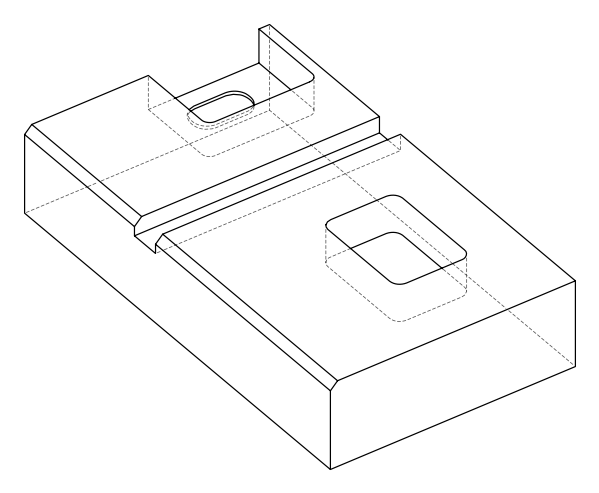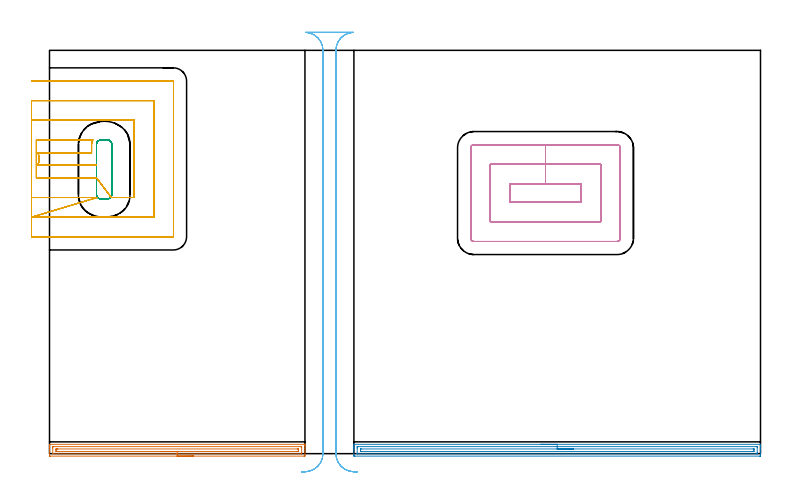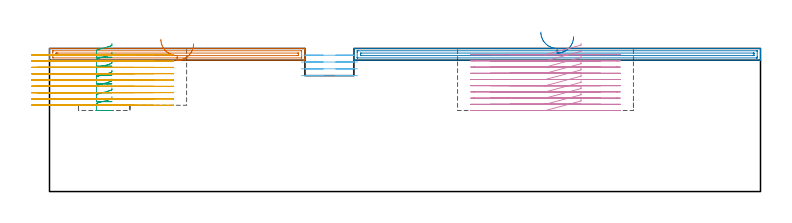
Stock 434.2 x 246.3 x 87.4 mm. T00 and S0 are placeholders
(PLAN: 6 operations, 3 tool changes, 52.2 min)
(1 AREA_MILL | FG_CHAMFER_SURFACE | UGT0205_001 | 3.94 min | 4159 mm3)
(2 AREA_MILL_1 | FG_CHAMFER_SURFACE_1 | UGT0205_001 | 6.15 min | 6558 mm3)
(3 MILL_RECTANGULAR_POCKET | POCKET_RECTANGULAR_STRAIGHT | UGT0201_105 | Follow Part, ap 5.5, ae 75% | 2.15 min | 62970 mm3)
(4 MILL_RECTANGULAR_POCKET_1 | POCKET_RECTANGULAR_STRAIGHT_1 | NXT0201_012 | Follow Part, ap 4, ae 75% | 13.82 min | 302510 mm3)
(5 MILL_SLOT | SLOT_PARTIAL_RECTANGULAR | NXT0201_012 | Follow Part, ap 4, ae 75% | 21.33 min | 264395 mm3)
(6 MILL_RECTANGULAR_SLOT | SLOT_RECTANGULAR | UGT0201_105 | Follow Part, ap 5.5, ae 75% | 4.81 min | 122037 mm3)
(TOOL UGT0205_001 | Chamfer Mill 20 x 3 x 45 deg. | D20 FL50 Z2)
(TOOL UGT0201_105 | End Mill 22 mm | D22 FL25 Z2)
(TOOL NXT0201_012 | ENDMILL 16mm [2P460-1600-NA 1630] | D16 FL38 Z6)
(OP 1 AREA_MILL)
G17 G21 G94 G90
T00 M6
G54
G17 G0 G90 X88. Y-1.5 S1061 M3
G43 Z97.4 H0
Z90.2
G94 G1 X87.962 Z89.328 F250.
X87.848 Z88.464
X87.659 Z87.612
X87.397 Z86.78
X87.063 Z85.974
X86.66 Z85.2
X86.192 Z84.464
X85.66 Z83.772
X85.071 Z83.129
X84.428 Z82.54
X83.736 Z82.009
X83. Z81.54
X82.226 Z81.137
X81.42 Z80.803
X80.588 Z80.541
X79.737 Z80.352
X78.872 Z80.238
X78. Z80.2
X0.633
X0.131 Y-1.495 Z80.203
X0.009 Y-1.492 Z80.206
X0. Y-0.998 Z80.699
Y2.543 Z84.237
Y3.945 Z85.641
Y4.313 Z86.008
Y5.048 Z86.748
Y5.283 Z86.983
X0.008 Y5.676 Z87.367
X0.01 Y5.697 Z87.388
X0.186 Y5.7 Z87.4
X155.814
X155.99 Y5.697 Z87.388
X155.992 Y5.676 Z87.367
X156. Y5.283 Z86.983
Y5.048 Z86.748
Y4.313 Z86.008
Y3.06 Z84.757
Y1.657 Z83.353
Y1.031 Z82.727
Y-0.739 Z80.958
X155.997 Y-0.998 Z80.699
X155.991 Y-1.492 Z80.206
X155.869 Y-1.495 Z80.203
X155.367 Y-1.5 Z80.2
X78.
Y-0.086 Z81.614
X2.394 Y-0.085 Z81.615
X2.012 Y-0.079 Z81.621
X2.007 Y0.044 Z81.744
X2.002 Y0.303 Z82.003
X2. Y3.428 Z85.128
X2.001 Y3.844 Z85.544
X2.009 Y4.262 Z85.962
X2.011 Y4.28 Z85.98
X2.017 Y4.282 Z85.982
X2.043 Y4.284 Z85.984
X2.097 Y4.285 Z85.985
X2.205 Y4.286 Z85.986
X153.606 Y4.285 Z85.985
X153.989 Y4.279 Z85.979
X153.993 Y4.156 Z85.856
X153.998 Y3.897 Z85.597
X154. Y0.772 Z82.472
X153.999 Y0.356 Z82.056
X153.991 Y-0.062 Z81.638
X153.989 Y-0.08 Z81.62
X153.983 Y-0.082 Z81.618
X153.957 Y-0.084 Z81.616
X153.903 Y-0.085 Z81.615
X153.795 Y-0.086 Z81.614
X78.
Y1.328 Z83.028
X4.543 Y1.329 Z83.029
X4.211 Y1.33 Z83.03
X4.1 Y1.332 Z83.032
X4.021 Y1.335 Z83.035
X4.01 Y1.449 Z83.149
X4.004 Y1.657 Z83.357
X4.001 Y1.865 Z83.565
X4. Y2.543 Z84.243
X4.001 Y2.75 Z84.45
X4.007 Y2.82 Z84.52
X4.012 Y2.865 Z84.565
X4.045 Y2.867 Z84.567
X4.211 Y2.869 Z84.569
X4.773 Y2.871 Z84.571
X5.105
X151.457
X151.789 Y2.87 Z84.57
X151.9 Y2.868 Z84.568
X151.979 Y2.865 Z84.565
X151.99 Y2.751 Z84.451
X151.996 Y2.543 Z84.243
X151.999 Y2.335 Z84.035
X152. Y1.657 Z83.357
X151.999 Y1.45 Z83.15
X151.993 Y1.38 Z83.08
X151.988 Y1.335 Z83.035
X151.955 Y1.333 Z83.033
X151.789 Y1.331 Z83.031
X151.227 Y1.329 Z83.029
X150.895 Y1.328 Z83.028
X78.
X77.128 Z83.067
X76.264 Z83.18
X75.412 Z83.369
X74.58 Z83.632
X73.774 Z83.965
X73. Z84.368
X72.264 Z84.837
X71.572 Z85.368
X70.929 Z85.957
X70.34 Z86.601
X69.808 Z87.293
X69.34 Z88.028
X68.937 Z88.802
X68.603 Z89.608
X68.341 Z90.44
X68.152 Z91.292
X68.038 Z92.157
X68. Z93.028
G0 Z97.4
M5
M2
(OP 2 AREA_MILL_1)
G17 G21 G94 G90
T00 M6
G54
G17 G0 G90 X300.05 Y5.7 S1061 M3
G43 Z97.4 H0
G94 G1 X300.088 Z96.528 F250.
X300.202 Z95.663
X300.391 Z94.812
X300.653 Z93.98
X300.987 Z93.174
X301.39 Z92.4
X301.858 Z91.664
X302.39 Z90.972
X302.979 Z90.329
X303.622 Z89.739
X304.314 Z89.208
X305.05 Z88.74
X305.824 Z88.337
X306.63 Z88.003
X307.462 Z87.741
X308.314 Z87.552
X309.178 Z87.438
X310.05 Z87.4
X434.046
X434.191 Y5.697 Z87.388
X434.193 Y5.68 Z87.371
X434.2 Y5.353 Z87.053
Y4.924 Z86.623
Y4.313 Z86.008
Y3.122 Z84.819
Y2.543 Z84.236
Y-0.708 Z80.989
X434.197 Y-0.998 Z80.699
X434.192 Y-1.491 Z80.206
X434.1 Y-1.494 Z80.203
X433.6 Y-1.5 Z80.2
X186.5
X185.999 Y-1.494 Z80.203
X185.908 Y-1.491 Z80.205
X185.9 Y-0.998 Z80.699
Y2.543 Z84.236
Y3.122 Z84.819
Y3.428 Z85.124
Y4.007 Z85.703
Y4.313 Z86.008
Y5.354 Z87.053
X185.907 Y5.68 Z87.371
X185.91 Y5.697 Z87.388
X186.054 Y5.7 Z87.4
X310.05
Y4.286 Z85.986
X431.843
X432.037 Y4.285 Z85.985
X432.133 Y4.282 Z85.982
X432.179 Y4.279 Z85.979
X432.19 Y4.275 Z85.975
X432.193 Y4.259 Z85.959
X432.197 Y4.162 Z85.862
X432.2 Y3.932 Z85.632
Y0.772 Z82.472
X432.198 Y0.393 Z82.093
X432.19 Y0.011 Z81.711
X432.185 Y-0.079 Z81.621
X432.14 Y-0.081 Z81.619
X432.032 Y-0.084 Z81.616
X431.816 Y-0.086 Z81.614
X431.789
X188.257
X188.063 Y-0.085 Z81.615
X187.967 Y-0.082 Z81.618
X187.921 Y-0.079 Z81.621
X187.91 Y-0.075 Z81.625
X187.907 Y-0.06 Z81.64
X187.903 Y0.038 Z81.738
X187.9 Y0.268 Z81.968
X187.901 Y3.428 Z85.128
X187.902 Y3.807 Z85.507
X187.91 Y4.189 Z85.889
X187.915 Y4.279 Z85.979
X187.96 Y4.281 Z85.981
X188.068 Y4.284 Z85.984
X188.284 Y4.286 Z85.986
X188.311
X310.05
Y2.872 Z84.572
X429.7 Y2.871 Z84.571
X430.032 Y2.87 Z84.57
X430.142 Y2.868 Z84.568
X430.178 Y2.865 Z84.565
X430.19 Y2.858 Z84.558
X430.194 Y2.82 Z84.52
X430.198 Y2.709 Z84.409
X430.2 Y2.543 Z84.243
Y2.376 Z84.076
X430.199 Y1.657 Z83.357
X430.197 Y1.494 Z83.194
X430.188 Y1.336 Z83.036
X430.032 Y1.333 Z83.033
X429.47 Y1.329 Z83.029
X190.4
X190.068 Y1.33 Z83.03
X189.958 Y1.332 Z83.032
X189.922 Y1.335 Z83.035
X189.91 Y1.342 Z83.042
X189.906 Y1.38 Z83.08
X189.902 Y1.491 Z83.191
X189.9 Y1.657 Z83.357
Y1.824 Z83.524
X189.901 Y2.543 Z84.243
X189.903 Y2.706 Z84.406
X189.912 Y2.864 Z84.564
X190.068 Y2.867 Z84.567
X190.629 Y2.871 Z84.571
X310.05 Y2.872 Z84.572
X310.922 Z84.61
X311.786 Z84.723
X312.638 Z84.912
X313.47 Z85.175
X314.276 Z85.508
X315.05 Z85.911
X315.786 Z86.38
X316.478 Z86.911
X317.121 Z87.5
X317.71 Z88.144
X318.242 Z88.836
X318.71 Z89.572
X319.113 Z90.345
X319.447 Z91.151
X319.709 Z91.983
X319.898 Z92.835
X320.012 Z93.7
X320.05 Z94.572
G0 Z97.4
M5
M2
(OP 3 MILL_RECTANGULAR_POCKET)
G17 G21 G94 G90
T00 M6
G54
G17 G0 G90 X38.1 Y185.25 S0 M3
G43 Z97.4 H0
Z90.4
G94 G1 Y188.8 Z89.449 F250.
Y188.967 Z89.404
X38.037 Y189.415 Z89.283
X37.903 Y189.846 Z89.162
X37.701 Y190.251 Z89.041
X37.437 Y190.617 Z88.92
X37.117 Y190.937 Z88.799
X36.751 Y191.201 Z88.678
X36.346 Y191.403 Z88.556
X35.915 Y191.537 Z88.435
X35.467 Y191.6 Z88.314
X31.333 Z87.206
X30.885 Y191.537 Z87.085
X30.454 Y191.403 Z86.964
X30.049 Y191.201 Z86.843
X29.683 Y190.937 Z86.722
X29.363 Y190.617 Z86.601
X29.099 Y190.251 Z86.48
X28.897 Y189.846 Z86.359
X28.763 Y189.415 Z86.238
X28.7 Y188.967 Z86.117
Y188.8 Z86.072
Y173.55 Z81.986
Y158.3 F500.
G3 X31.5 Y155.5 R2.8
G1 X35.3
G3 X38.1 Y158.3 R2.8
G1 Y188.8
G3 X35.3 Y191.6 R2.8
G1 X31.5
G3 X28.7 Y188.8 R2.8
G1 Y173.55
Y172.55
G0 X38.1 Y185.25 Z84.986
G1 Y188.8 Z84.035 F250.
Y188.967 Z83.99
X38.037 Y189.415 Z83.869
X37.903 Y189.846 Z83.748
X37.701 Y190.251 Z83.626
X37.437 Y190.617 Z83.505
X37.117 Y190.937 Z83.384
X36.751 Y191.201 Z83.263
X36.346 Y191.403 Z83.142
X35.915 Y191.537 Z83.021
X35.467 Y191.6 Z82.9
X31.333 Z81.792
X30.885 Y191.537 Z81.671
X30.454 Y191.403 Z81.55
X30.049 Y191.201 Z81.429
X29.683 Y190.937 Z81.308
X29.363 Y190.617 Z81.187
X29.099 Y190.251 Z81.066
X28.897 Y189.846 Z80.945
X28.763 Y189.415 Z80.824
X28.7 Y188.967 Z80.702
Y188.8 Z80.658
Y173.55 Z76.571
Y158.3 F500.
G3 X31.5 Y155.5 R2.8
G1 X35.3
G3 X38.1 Y158.3 R2.8
G1 Y188.8
G3 X35.3 Y191.6 R2.8
G1 X31.5
G3 X28.7 Y188.8 R2.8
G1 Y173.55
Y172.55
G0 X38.1 Y185.25 Z79.571
G1 Y188.8 Z78.62 F250.
Y188.967 Z78.575
X38.037 Y189.415 Z78.454
X37.903 Y189.846 Z78.333
X37.701 Y190.251 Z78.212
X37.437 Y190.617 Z78.091
X37.117 Y190.937 Z77.97
X36.751 Y191.201 Z77.849
X36.346 Y191.403 Z77.728
X35.915 Y191.537 Z77.607
X35.467 Y191.6 Z77.486
X31.333 Z76.378
X30.885 Y191.537 Z76.257
X30.454 Y191.403 Z76.136
X30.049 Y191.201 Z76.015
X29.683 Y190.937 Z75.894
X29.363 Y190.617 Z75.772
X29.099 Y190.251 Z75.651
X28.897 Y189.846 Z75.53
X28.763 Y189.415 Z75.409
X28.7 Y188.967 Z75.288
Y188.8 Z75.243
Y173.55 Z71.157
Y158.3 F500.
G3 X31.5 Y155.5 R2.8
G1 X35.3
G3 X38.1 Y158.3 R2.8
G1 Y188.8
G3 X35.3 Y191.6 R2.8
G1 X31.5
G3 X28.7 Y188.8 R2.8
G1 Y173.55
Y172.55
G0 X38.1 Y185.25 Z74.157
G1 Y188.8 Z73.206 F250.
Y188.967 Z73.161
X38.037 Y189.415 Z73.04
X37.903 Y189.846 Z72.919
X37.701 Y190.251 Z72.798
X37.437 Y190.617 Z72.677
X37.117 Y190.937 Z72.556
X36.751 Y191.201 Z72.435
X36.346 Y191.403 Z72.314
X35.915 Y191.537 Z72.193
X35.467 Y191.6 Z72.071
X31.333 Z70.964
X30.885 Y191.537 Z70.842
X30.454 Y191.403 Z70.721
X30.049 Y191.201 Z70.6
X29.683 Y190.937 Z70.479
X29.363 Y190.617 Z70.358
X29.099 Y190.251 Z70.237
X28.897 Y189.846 Z70.116
X28.763 Y189.415 Z69.995
X28.7 Y188.967 Z69.874
Y188.8 Z69.829
Y173.55 Z65.743
Y158.3 F500.
G3 X31.5 Y155.5 R2.8
G1 X35.3
G3 X38.1 Y158.3 R2.8
G1 Y188.8
G3 X35.3 Y191.6 R2.8
G1 X31.5
G3 X28.7 Y188.8 R2.8
G1 Y173.55
Y172.55
G0 X38.1 Y185.25 Z68.743
G1 Y188.8 Z67.792 F250.
Y188.967 Z67.747
X38.037 Y189.415 Z67.626
X37.903 Y189.846 Z67.505
X37.701 Y190.251 Z67.384
X37.437 Y190.617 Z67.263
X37.117 Y190.937 Z67.141
X36.751 Y191.201 Z67.02
X36.346 Y191.403 Z66.899
X35.915 Y191.537 Z66.778
X35.467 Y191.6 Z66.657
X31.333 Z65.549
X30.885 Y191.537 Z65.428
X30.454 Y191.403 Z65.307
X30.049 Y191.201 Z65.186
X29.683 Y190.937 Z65.065
X29.363 Y190.617 Z64.944
X29.099 Y190.251 Z64.823
X28.897 Y189.846 Z64.702
X28.763 Y189.415 Z64.581
X28.7 Y188.967 Z64.46
Y188.8 Z64.415
Y173.55 Z60.329
Y158.3 F500.
G3 X31.5 Y155.5 R2.8
G1 X35.3
G3 X38.1 Y158.3 R2.8
G1 Y188.8
G3 X35.3 Y191.6 R2.8
G1 X31.5
G3 X28.7 Y188.8 R2.8
G1 Y173.55
Y172.55
G0 X38.1 Y185.25 Z63.329
G1 Y188.8 Z62.377 F250.
Y188.967 Z62.333
X38.037 Y189.415 Z62.212
X37.903 Y189.846 Z62.09
X37.701 Y190.251 Z61.969
X37.437 Y190.617 Z61.848
X37.117 Y190.937 Z61.727
X36.751 Y191.201 Z61.606
X36.346 Y191.403 Z61.485
X35.915 Y191.537 Z61.364
X35.467 Y191.6 Z61.243
X31.333 Z60.135
X30.885 Y191.537 Z60.014
X30.454 Y191.403 Z59.893
X30.049 Y191.201 Z59.772
X29.683 Y190.937 Z59.651
X29.363 Y190.617 Z59.53
X29.099 Y190.251 Z59.409
X28.897 Y189.846 Z59.287
X28.763 Y189.415 Z59.166
X28.7 Y188.967 Z59.045
Y188.8 Z59.
Y173.55 Z54.914
Y158.3 F500.
G3 X31.5 Y155.5 R2.8
G1 X35.3
G3 X38.1 Y158.3 R2.8
G1 Y188.8
G3 X35.3 Y191.6 R2.8
G1 X31.5
G3 X28.7 Y188.8 R2.8
G1 Y173.55
Y172.55
G0 X38.1 Y185.25 Z57.914
G1 Y188.8 Z56.963 F250.
Y188.967 Z56.918
X38.037 Y189.415 Z56.797
X37.903 Y189.846 Z56.676
X37.701 Y190.251 Z56.555
X37.437 Y190.617 Z56.434
X37.117 Y190.937 Z56.313
X36.751 Y191.201 Z56.192
X36.346 Y191.403 Z56.071
X35.915 Y191.537 Z55.95
X35.467 Y191.6 Z55.829
X31.333 Z54.721
X30.885 Y191.537 Z54.6
X30.454 Y191.403 Z54.479
X30.049 Y191.201 Z54.358
X29.683 Y190.937 Z54.236
X29.363 Y190.617 Z54.115
X29.099 Y190.251 Z53.994
X28.897 Y189.846 Z53.873
X28.763 Y189.415 Z53.752
X28.7 Y188.967 Z53.631
Y188.8 Z53.586
Y173.55 Z49.5
Y158.3 F500.
G3 X31.5 Y155.5 R2.8
G1 X35.3
G3 X38.1 Y158.3 R2.8
G1 Y188.8
G3 X35.3 Y191.6 R2.8
G1 X31.5
G3 X28.7 Y188.8 R2.8
G1 Y173.55
Y172.55
G0 Z97.4
M5
M2
(OP 4 MILL_RECTANGULAR_POCKET_1)
G17 G21 G94 G90
T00 M6
G54
G17 G0 G90 X324.6 Y161.059 S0 M3
G43 Z97.4 H1
Z90.4
G94 G1 Y164.7 Z89.424 F250.
X302.9 Z83.61
X281.2 F500.
Y153.6
X324.6
Y164.7
X302.9
Y176.7
X269.2
Y141.6
X336.6
Y176.7
X302.9
Y188.7
X259.2
G3 X257.2 Y186.7 R2.
G1 Y131.6
G3 X259.2 Y129.6 R2.
G1 X346.6
G3 X348.6 Y131.6 R2.
G1 Y186.7
G3 X346.6 Y188.7 R2.
G1 X302.9
X301.9
G0 X324.6 Y161.059 Z86.61
G1 Y164.7 Z85.634 F250.
X302.9 Z79.82
X281.2 F500.
Y153.6
X324.6
Y164.7
X302.9
Y176.7
X269.2
Y141.6
X336.6
Y176.7
X302.9
Y188.7
X259.2
G3 X257.2 Y186.7 R2.
G1 Y131.6
G3 X259.2 Y129.6 R2.
G1 X346.6
G3 X348.6 Y131.6 R2.
G1 Y186.7
G3 X346.6 Y188.7 R2.
G1 X302.9
X301.9
G0 X324.6 Y161.059 Z82.82
G1 Y164.7 Z81.844 F250.
X302.9 Z76.03
X281.2 F500.
Y153.6
X324.6
Y164.7
X302.9
Y176.7
X269.2
Y141.6
X336.6
Y176.7
X302.9
Y188.7
X259.2
G3 X257.2 Y186.7 R2.
G1 Y131.6
G3 X259.2 Y129.6 R2.
G1 X346.6
G3 X348.6 Y131.6 R2.
G1 Y186.7
G3 X346.6 Y188.7 R2.
G1 X302.9
X301.9
G0 X324.6 Y161.059 Z79.03
G1 Y164.7 Z78.054 F250.
X302.9 Z72.24
X281.2 F500.
Y153.6
X324.6
Y164.7
X302.9
Y176.7
X269.2
Y141.6
X336.6
Y176.7
X302.9
Y188.7
X259.2
G3 X257.2 Y186.7 R2.
G1 Y131.6
G3 X259.2 Y129.6 R2.
G1 X346.6
G3 X348.6 Y131.6 R2.
G1 Y186.7
G3 X346.6 Y188.7 R2.
G1 X302.9
X301.9
G0 X324.6 Y161.059 Z75.24
G1 Y164.7 Z74.264 F250.
X302.9 Z68.45
X281.2 F500.
Y153.6
X324.6
Y164.7
X302.9
Y176.7
X269.2
Y141.6
X336.6
Y176.7
X302.9
Y188.7
X259.2
G3 X257.2 Y186.7 R2.
G1 Y131.6
G3 X259.2 Y129.6 R2.
G1 X346.6
G3 X348.6 Y131.6 R2.
G1 Y186.7
G3 X346.6 Y188.7 R2.
G1 X302.9
X301.9
G0 X324.6 Y161.059 Z71.45
G1 Y164.7 Z70.474 F250.
X302.9 Z64.66
X281.2 F500.
Y153.6
X324.6
Y164.7
X302.9
Y176.7
X269.2
Y141.6
X336.6
Y176.7
X302.9
Y188.7
X259.2
G3 X257.2 Y186.7 R2.
G1 Y131.6
G3 X259.2 Y129.6 R2.
G1 X346.6
G3 X348.6 Y131.6 R2.
G1 Y186.7
G3 X346.6 Y188.7 R2.
G1 X302.9
X301.9
G0 X324.6 Y161.059 Z67.66
G1 Y164.7 Z66.684 F250.
X302.9 Z60.87
X281.2 F500.
Y153.6
X324.6
Y164.7
X302.9
Y176.7
X269.2
Y141.6
X336.6
Y176.7
X302.9
Y188.7
X259.2
G3 X257.2 Y186.7 R2.
G1 Y131.6
G3 X259.2 Y129.6 R2.
G1 X346.6
G3 X348.6 Y131.6 R2.
G1 Y186.7
G3 X346.6 Y188.7 R2.
G1 X302.9
X301.9
G0 X324.6 Y161.059 Z63.87
G1 Y164.7 Z62.894 F250.
X302.9 Z57.08
X281.2 F500.
Y153.6
X324.6
Y164.7
X302.9
Y176.7
X269.2
Y141.6
X336.6
Y176.7
X302.9
Y188.7
X259.2
G3 X257.2 Y186.7 R2.
G1 Y131.6
G3 X259.2 Y129.6 R2.
G1 X346.6
G3 X348.6 Y131.6 R2.
G1 Y186.7
G3 X346.6 Y188.7 R2.
G1 X302.9
X301.9
G0 X324.6 Y161.059 Z60.08
G1 Y164.7 Z59.104 F250.
X302.9 Z53.29
X281.2 F500.
Y153.6
X324.6
Y164.7
X302.9
Y176.7
X269.2
Y141.6
X336.6
Y176.7
X302.9
Y188.7
X259.2
G3 X257.2 Y186.7 R2.
G1 Y131.6
G3 X259.2 Y129.6 R2.
G1 X346.6
G3 X348.6 Y131.6 R2.
G1 Y186.7
G3 X346.6 Y188.7 R2.
G1 X302.9
X301.9
G0 X324.6 Y161.059 Z56.29
G1 Y164.7 Z55.314 F250.
X302.9 Z49.5
X281.2 F500.
Y153.6
X324.6
Y164.7
X302.9
Y176.7
X269.2
Y141.6
X336.6
Y176.7
X302.9
Y188.7
X259.2
G3 X257.2 Y186.7 R2.
G1 Y131.6
G3 X259.2 Y129.6 R2.
G1 X346.6
G3 X348.6 Y131.6 R2.
G1 Y186.7
G3 X346.6 Y188.7 R2.
G1 X302.9
X301.9
G0 Z97.4
M5
M2
(OP 5 MILL_SLOT)
G17 G21 G94 G90
T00 M6
G54
G17 G0 G90 X28.7 Y176.4 S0 M3
G43 Z97.4 H1
Z83.544
G94 G1 X25.7 F250.
X-7.04 F500.
G3 X-7.04 Y183.6 R8.
G1 X25.7
Y188.128
G2 X25.76 Y189.595 R8.261
X25.877 Y190.269 R8.247
X25.991 Y190.63 R6.922
X26.413 Y191.6 R6.928
G1 X-8.
Y168.4
X-7.04
X25.7
X28.7 F250.
X37.775 Y156.4 F500.
X40.775 F250.
X51.7 F500.
Y203.6
X-8.
X-11. F250.
Y156.4
X-8.
X26.025 F500.
X29.025 F250.
X-11. Y144.4 F500.
X-8. F250.
X63.7 F500.
Y215.6
X-8.
X-11. F250.
Y132.4
X-8.
X75.6 F500.
X75.655 Y132.405
X75.695 Y132.445
X75.7 Y132.5
Y227.5
X75.695 Y227.555
X75.655 Y227.595
X75.6 Y227.6
X-8.
X-11. F250.
G0 Z97.4
X28.7 Y176.4
Z79.689
G1 X25.7
X-7.04 F500.
G3 X-7.04 Y183.6 R8.
G1 X25.7
Y188.128
G2 X25.76 Y189.594 R8.261
X25.877 Y190.269 R8.247
X25.991 Y190.63 R6.922
X26.413 Y191.6 R6.928
G1 X-8.
Y168.4
X-7.04
X25.7
X28.7 F250.
X37.775 Y156.4 F500.
X40.775 F250.
X51.7 F500.
Y203.6
X-8.
X-11. F250.
Y156.4
X-8.
X26.025 F500.
X29.025 F250.
X-11. Y144.4 F500.
X-8. F250.
X63.7 F500.
Y215.6
X-8.
X-11. F250.
Y132.4
X-8.
X75.6 F500.
X75.655 Y132.405
X75.695 Y132.445
X75.7 Y132.5
Y227.5
X75.695 Y227.555
X75.655 Y227.595
X75.6 Y227.6
X-8.
X-11. F250.
G0 Z97.4
X28.7 Y176.4
Z75.833
G1 X25.7
X-7.04 F500.
G3 X-7.04 Y183.6 R8.
G1 X25.7
Y188.128
G2 X25.876 Y190.268 R8.261
X26.413 Y191.6 R6.928
G1 X-8.
Y168.4
X-7.04
X25.7
X28.7 F250.
X37.775 Y156.4 F500.
X40.775 F250.
X51.7 F500.
Y203.6
X-8.
X-11. F250.
Y156.4
X-8.
X26.025 F500.
X29.025 F250.
X-11. Y144.4 F500.
X-8. F250.
X63.7 F500.
Y215.6
X-8.
X-11. F250.
Y132.4
X-8.
X75.6 F500.
X75.655 Y132.405
X75.695 Y132.445
X75.7 Y132.5
Y227.5
X75.695 Y227.555
X75.655 Y227.595
X75.6 Y227.6
X-8.
X-11. F250.
G0 Z97.4
X28.7 Y176.4
Z71.978
G1 X25.7
X-7.04 F500.
G3 X-7.04 Y183.6 R8.
G1 X25.7
Y188.128
G2 X25.876 Y190.268 R8.261
X26.413 Y191.6 R6.928
G1 X-8.
Y168.4
X-7.04
X25.7
X28.7 F250.
X37.775 Y156.4 F500.
X40.775 F250.
X51.7 F500.
Y203.6
X-8.
X-11. F250.
Y156.4
X-8.
X26.025 F500.
X29.025 F250.
X-11. Y144.4 F500.
X-8. F250.
X63.7 F500.
Y215.6
X-8.
X-11. F250.
Y132.4
X-8.
X75.6 F500.
X75.655 Y132.405
X75.695 Y132.445
X75.7 Y132.5
Y227.5
X75.695 Y227.555
X75.655 Y227.595
X75.6 Y227.6
X-8.
X-11. F250.
G0 Z97.4
X28.7 Y176.4
Z68.122
G1 X25.7
X-7.04 F500.
G3 X-7.04 Y183.6 R8.
G1 X25.7
Y188.128
G2 X25.76 Y189.594 R8.261
X25.878 Y190.274 R8.209
X26.413 Y191.6 R6.932
G1 X-8.
Y168.4
X-7.04
X25.7
X28.7 F250.
X37.775 Y156.4 F500.
X40.775 F250.
X51.7 F500.
Y203.6
X-8.
X-11. F250.
Y156.4
X-8.
X26.025 F500.
X29.025 F250.
X-11. Y144.4 F500.
X-8. F250.
X63.7 F500.
Y215.6
X-8.
X-11. F250.
Y132.4
X-8.
X75.6 F500.
X75.655 Y132.405
X75.695 Y132.445
X75.7 Y132.5
Y227.5
X75.695 Y227.555
X75.655 Y227.595
X75.6 Y227.6
X-8.
X-11. F250.
G0 Z97.4
X28.7 Y176.4
Z64.267
G1 X25.7
X-7.04 F500.
G3 X-7.04 Y183.6 R8.
G1 X25.7
Y188.128
G2 X25.76 Y189.594 R8.261
X25.878 Y190.274 R8.209
X26.413 Y191.6 R6.932
G1 X-8.
Y168.4
X-7.04
X25.7
X28.7 F250.
X37.775 Y156.4 F500.
X40.775 F250.
X51.7 F500.
Y203.6
X-8.
X-11. F250.
Y156.4
X-8.
X26.025 F500.
X29.025 F250.
X-11. Y144.4 F500.
X-8. F250.
X63.7 F500.
Y215.6
X-8.
X-11. F250.
Y132.4
X-8.
X75.6 F500.
X75.655 Y132.405
X75.695 Y132.445
X75.7 Y132.5
Y227.5
X75.695 Y227.555
X75.655 Y227.595
X75.6 Y227.6
X-8.
X-11. F250.
G0 Z97.4
X28.7 Y176.4
Z60.411
G1 X25.7
X-7.04 F500.
G3 X-7.04 Y183.6 R8.
G1 X25.7
Y188.128
G2 X25.876 Y190.268 R8.261
X26.413 Y191.6 R6.928
G1 X-8.
Y168.4
X-7.04
X25.7
X28.7 F250.
X37.775 Y156.4 F500.
X40.775 F250.
X51.7 F500.
Y203.6
X-8.
X-11. F250.
Y156.4
X-8.
X26.025 F500.
X29.025 F250.
X-11. Y144.4 F500.
X-8. F250.
X63.7 F500.
Y215.6
X-8.
X-11. F250.
Y132.4
X-8.
X75.6 F500.
X75.655 Y132.405
X75.695 Y132.445
X75.7 Y132.5
Y227.5
X75.695 Y227.555
X75.655 Y227.595
X75.6 Y227.6
X-8.
X-11. F250.
G0 Z97.4
X28.7 Y176.4
Z56.556
G1 X25.7
X-7.04 F500.
G3 X-7.04 Y183.6 R8.
G1 X25.7
X25.699 Y188.165
G2 X25.76 Y189.594 R8.216
X25.876 Y190.268 R8.261
X26.413 Y191.6 R6.928
G1 X-8.
Y168.4
X-7.04
X25.7
X28.7 F250.
X37.775 Y156.4 F500.
X40.775 F250.
X51.7 F500.
Y203.6
X-8.
X-11. F250.
Y156.4
X-8.
X26.025 F500.
X29.025 F250.
X-11. Y144.4 F500.
X-8. F250.
X63.7 F500.
Y215.6
X-8.
X-11. F250.
Y132.4
X-8.
X75.6 F500.
X75.655 Y132.405
X75.695 Y132.445
X75.7 Y132.5
Y227.5
X75.695 Y227.555
X75.655 Y227.595
X75.6 Y227.6
X-8.
X-11. F250.
G0 Z97.4
X28.7 Y176.4
Z52.7
G1 X25.7
X-7.04 F500.
G3 X-7.04 Y183.6 R8.
G1 X25.7
X25.691 Y188.598
G2 X25.731 Y189.341 R8.216
G1 X25.761 Y189.594
X25.82 Y189.982
G2 X25.876 Y190.268 R8.216
G1 X25.976 Y190.584
X26.06 Y190.793
G2 X26.417 Y191.6 R5.115
G1 X-8.
Y168.4
X-7.04
X25.7
X28.7 F250.
X37.775 Y156.4 F500.
X40.775 F250.
X51.7 F500.
Y203.6
X-8.
X-11. F250.
Y156.4
X-8.
X26.025 F500.
X29.025 F250.
X-11. Y144.4 F500.
X-8. F250.
X63.7 F500.
Y215.6
X-8.
X-11. F250.
Y132.4
X-8.
X75.6 F500.
X75.655 Y132.405
X75.695 Y132.445
X75.7 Y132.5
Y227.5
X75.695 Y227.555
X75.655 Y227.595
X75.6 Y227.6
X-8.
X-11. F250.
G0 Z97.4
M5
M2
(OP 6 MILL_RECTANGULAR_SLOT)
G17 G21 G94 G90
T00 M6
G54
G17 G0 G90 X186.585 Y-11.381 S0 M3
G43 Z97.4 H0
Z83.25
G94 G1 X183.649 Y-10.767 F250.
G2 X174.9 Y0. R11. F500.
G1 Y246.3
G2 X185.431 Y257.29 R11.
G1 X156.469
G2 X167. Y246.3 R11.
G1 Y0.
G2 X158.256 Y-10.766 R11.
G1 X155.32 Y-11.381 F250.
G0 X188.08 Y-11.191 Z79.1
G1 X185.088 Y-10.97
G2 X174.9 Y0. R11. F500.
G1 Y246.3
G2 X185.431 Y257.29 R11.
G1 Y257.3
X156.469
Y257.29
G2 X167. Y246.3 R11.
G1 Y0.
G2 X156.812 Y-10.97 R11.
G1 X153.82 Y-11.191 F250.
G0 X188.08 Z74.95
G1 X185.088 Y-10.97
G2 X174.9 Y0. R11. F500.
G1 Y246.3
G2 X185.431 Y257.29 R11.
G1 Y257.3
X156.469
Y257.29
G2 X167. Y246.3 R11.
G1 Y0.
G2 X156.812 Y-10.97 R11.
G1 X153.82 Y-11.191 F250.
G0 X188.08 Z70.8
G1 X185.088 Y-10.97
G2 X174.9 Y0. R11. F500.
G1 Y246.3
G2 X185.431 Y257.29 R11.
G1 Y257.3
X156.469
Y257.29
G2 X167. Y246.3 R11.
G1 Y0.
G2 X156.812 Y-10.97 R11.
G1 X153.82 Y-11.191 F250.
G0 Z97.4
M5
M2
